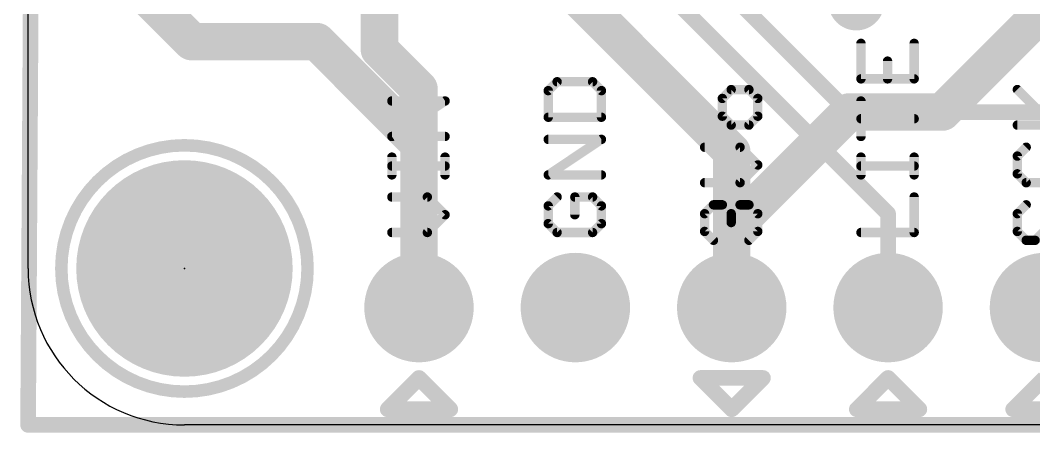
# Model space of a CAD drawing. Extents: x -0.1 to 49.3, y -0.1 to 40.8.
# Drawn here: x -0.13 to 16.34, y -0.13 to 6.57 of the extents above; entities that cross this region are included whole.
import ezdxf

# ---------------------------------------------------------------- set-up
doc = ezdxf.new("R2010")
doc.units = 0
for name, color, linetype in [('1', 12, 'CONTINUOUS'), ('16', 132, 'CONTINUOUS'), ('17', 110, 'CONTINUOUS'), ('18', 110, 'CONTINUOUS'), ('20', 53, 'CONTINUOUS'), ('21', 40, 'CONTINUOUS'), ('23', 53, 'CONTINUOUS')]:
    doc.layers.add(name, color=color, linetype=linetype)

# ---------------------------------------------------------------- blocks, each defined once
blk = doc.blocks.new('ROUNDP')
at = {"const_width": 0.5}
blk.add_lwpolyline([(0, -0.25, 1), (0, 0.25, 1), (0, -0.25)], format="xyb", dxfattribs=at)
blk = doc.blocks.new('ROUNDV')
at = {"const_width": 0.5}
blk.add_lwpolyline([(0, -0.25, 1), (0, 0.25, 1), (0, -0.25)], format="xyb", dxfattribs=at)

msp = doc.modelspace()

# ---------------------------------------------------------------- linework, layer by layer
at = {"layer": '1', "const_width": 0.6096}
for points in [[(5.707, 8.763), (5.707, 6.096)], [(17.198, 7.427), (14.851, 5.08)], [(5.707, 6.096), (6.35, 5.453)], [(6.35, 5.453), (6.35, 1.905)], [(13.335, 5.08), (11.43, 3.175)], [(14.851, 5.08), (13.335, 5.08)], [(11.43, 3.175), (11.43, 1.905)]]:
    msp.add_lwpolyline(points, dxfattribs=at)
at = {"layer": '1', "const_width": 0.3048}
for points in [[(5.8148, 6.2038, 1), (5.5992, 5.9882)], [(5.5546, 6.096, 1), (5.8594, 6.096)], [(6.5024, 5.453, 1), (6.1976, 5.453)], [(6.2422, 5.3452, 1), (6.4578, 5.5608)], [(13.335, 5.2324, 1), (13.335, 4.9276)], [(13.4428, 4.9722, 1), (13.2272, 5.1878)], [(14.7432, 5.1878, 1), (14.9588, 4.9722)], [(14.851, 4.9276, 1), (14.851, 5.2324)], [(11.5824, 3.175, 1), (11.2776, 3.175)], [(11.3222, 3.2828, 1), (11.5378, 3.0672)], [(6.1976, 1.905, 1), (6.5024, 1.905)], [(11.2776, 1.905, 1), (11.5824, 1.905)]]:
    msp.add_lwpolyline(points, format="xyb", dxfattribs=at)
at = {"layer": '16'}
for points, const_width in [([(0.254, 40.64), (0, 0)], 0.254), ([(3.683, 13.716), (13.97, 3.429)], 0.254), ([(13.327, 5.08), (6.723, 11.684)], 0.254), ([(6.85, 9.017), (11.43, 4.437)], 0.6096), ([(1.135, 7.747), (2.659, 6.223)], 0.6096), ([(2.659, 6.223), (4.691, 6.223)], 0.6096), ([(4.691, 6.223), (6.35, 4.564)], 0.6096), ([(17.01, 5.08), (13.327, 5.08)], 0.254), ([(6.35, 4.564), (6.35, 1.905)], 0.6096), ([(11.43, 4.437), (11.43, 1.905)], 0.6096), ([(13.97, 3.429), (13.97, 1.905)], 0.254), ([(0, 0), (48.879, 0)], 0.254)]:
    msp.add_lwpolyline(points, dxfattribs=dict(at, const_width=const_width))
for points, const_width in [([(2.659, 6.3754, 1), (2.659, 6.0706)], 0.3048), ([(2.5512, 6.1152, 1), (2.7668, 6.3308)], 0.3048), ([(4.7988, 6.3308, 1), (4.5832, 6.1152)], 0.3048), ([(4.691, 6.0706, 1), (4.691, 6.3754)], 0.3048), ([(13.327, 5.1435, 1), (13.327, 5.0165)], 0.127), ([(13.2821, 5.0351, 1), (13.3719, 5.1249)], 0.127), ([(6.5024, 4.564, 1), (6.1976, 4.564)], 0.3048), ([(6.2422, 4.4562, 1), (6.4578, 4.6718)], 0.3048), ([(11.5824, 4.437, 1), (11.2776, 4.437)], 0.3048), ([(11.3222, 4.3292, 1), (11.5378, 4.5448)], 0.3048), ([(14.0335, 3.429, 1), (13.9065, 3.429)], 0.127), ([(13.9251, 3.3841, 1), (14.0149, 3.4739)], 0.127), ([(6.1976, 1.905, 1), (6.5024, 1.905)], 0.3048), ([(11.2776, 1.905, 1), (11.5824, 1.905)], 0.3048), ([(13.9065, 1.905, 1), (14.0335, 1.905)], 0.127), ([(0, 0.0635, 1), (0, -0.0635)], 0.127), ([(-0.0635, 0.0004, 1), (0.0635, -0.0004)], 0.127)]:
    msp.add_lwpolyline(points, format="xyb", dxfattribs=dict(at, const_width=const_width))
at = {"layer": '20'}
for p, q in [((0, 2.54), (0, 38.1)), ((45.72, 0), (2.54, 0))]:
    msp.add_line(p, q, dxfattribs=at)
msp.add_arc((2.54, 2.54), 2.54, 180, 270, dxfattribs=at)
at = {"layer": '21'}
for points, const_width in [([(13.5295, 6.1951), (13.5295, 5.6189)], 0.1524), ([(14.3938, 5.6189), (14.3938, 6.1951)], 0.1524), ([(13.9616, 5.6189), (13.9616, 5.907)], 0.1524), ([(8.5935, 5.5715), (8.4495, 5.4274)], 0.1524), ([(9.1697, 5.5715), (8.5935, 5.5715)], 0.1524), ([(9.3138, 5.4274), (9.1697, 5.5715)], 0.1524), ([(13.5295, 5.6189), (14.3938, 5.6189)], 0.1524), ([(8.4495, 5.4274), (8.4495, 4.9952)], 0.1524), ([(9.3138, 4.9952), (9.3138, 5.4274)], 0.1524), ([(11.4216, 5.4445), (11.2776, 5.3004)], 0.1524), ([(11.7097, 5.4445), (11.4216, 5.4445)], 0.1524), ([(11.8538, 5.3004), (11.7097, 5.4445)], 0.1524), ([(16.6457, 4.8682), (16.0695, 5.4445)], 0.1524), ([(5.9095, 4.6834), (6.7738, 5.2596)], 0.1524), ([(6.7738, 5.2596), (5.9095, 5.2596)], 0.1524), ([(11.2776, 5.3004), (11.2776, 5.0123)], 0.1524), ([(11.8538, 5.0123), (11.8538, 5.3004)], 0.1524), ([(13.5295, 4.6834), (13.5295, 5.2596)], 0.1524), ([(8.4495, 4.9952), (9.3138, 4.9952)], 0.1524), ([(11.2776, 5.0123), (11.4216, 4.8682)], 0.1524), ([(11.4216, 4.8682), (11.7097, 4.8682)], 0.1524), ([(11.7097, 4.8682), (11.8538, 5.0123)], 0.1524), ([(14.3938, 4.9715), (13.5295, 4.9715)], 0.1524), ([(16.0695, 4.8682), (16.9338, 4.8682)], 0.1524), ([(6.7738, 4.6834), (5.9095, 4.6834)], 0.1524), ([(8.4495, 4.0597), (9.3138, 4.6359)], 0.1524), ([(9.3138, 4.6359), (8.4495, 4.6359)], 0.1524), ([(11.5657, 4.5089), (10.9895, 4.5089)], 0.1524), ([(11.8538, 4.2208), (11.5657, 4.5089)], 0.1524), ([(16.2135, 4.5089), (16.0695, 4.3649)], 0.1524), ([(5.9095, 4.0597), (5.9095, 4.3478)], 0.1524), ([(6.7738, 4.0597), (6.7738, 4.3478)], 0.1524), ([(11.5657, 3.9327), (11.8538, 4.2208)], 0.1524), ([(13.5295, 4.0597), (13.5295, 4.3478)], 0.1524), ([(14.3938, 4.0597), (14.3938, 4.3478)], 0.1524), ([(16.0695, 4.3649), (16.0695, 4.0768)], 0.1524), ([(6.7738, 4.2038), (5.9095, 4.2038)], 0.1524), ([(9.3138, 4.0597), (8.4495, 4.0597)], 0.1524), ([(14.3938, 4.2038), (13.5295, 4.2038)], 0.1524), ([(16.0695, 4.0768), (16.2135, 3.9327)], 0.1524), ([(10.9895, 3.9327), (11.5657, 3.9327)], 0.1524), ([(16.2135, 3.9327), (16.7897, 3.9327)], 0.1524), ([(6.4857, 3.7004), (5.9095, 3.7004)], 0.1524), ([(6.7738, 3.4123), (6.4857, 3.7004)], 0.1524), ([(8.5935, 3.7004), (8.4495, 3.5564)], 0.1524), ([(8.4495, 3.5564), (8.4495, 3.2683)], 0.1524), ([(9.1697, 3.7004), (8.8816, 3.7004)], 0.1524), ([(8.8816, 3.7004), (8.8816, 3.4123)], 0.1524), ([(9.3138, 3.5564), (9.1697, 3.7004)], 0.1524), ([(9.3138, 3.2683), (9.3138, 3.5564)], 0.1524), ([(10.9895, 3.4294), (11.1335, 3.5734)], 0.1524), ([(11.1335, 3.5734), (11.2776, 3.5734)], 0.1524), ([(11.2776, 3.5734), (11.4216, 3.4294)], 0.1524), ([(11.4216, 3.4294), (11.5657, 3.5734)], 0.1524), ([(11.5657, 3.5734), (11.7097, 3.5734)], 0.1524), ([(11.7097, 3.5734), (11.8538, 3.4294)], 0.1524), ([(14.3938, 3.1242), (14.3938, 3.7004)], 0.1524), ([(16.2135, 3.5734), (16.0695, 3.4294)], 0.1524), ([(6.4857, 3.1242), (6.7738, 3.4123)], 0.1524), ([(10.9895, 3.1413), (10.9895, 3.4294)], 0.1524), ([(11.4216, 3.4294), (11.4216, 3.2853)], 0.1524), ([(11.8538, 3.4294), (11.8538, 3.1413)], 0.1524), ([(16.0695, 3.4294), (16.0695, 3.1413)], 0.1524), ([(8.4495, 3.2683), (8.5935, 3.1242)], 0.1524), ([(9.1697, 3.1242), (9.3138, 3.2683)], 0.1524), ([(5.9095, 3.1242), (6.4857, 3.1242)], 0.1524), ([(8.5935, 3.1242), (9.1697, 3.1242)], 0.1524), ([(11.1335, 2.9972), (10.9895, 3.1413)], 0.1524), ([(11.8538, 3.1413), (11.7097, 2.9972)], 0.1524), ([(13.5295, 3.1242), (14.3938, 3.1242)], 0.1524), ([(16.0695, 3.1413), (16.2135, 2.9972)], 0.1524), ([(16.3576, 2.9972), (16.5016, 3.1413)], 0.1524), ([(16.2135, 2.9972), (16.3576, 2.9972)], 0.1524), ([(5.842, 0.254), (6.35, 0.762)], 0.254), ([(6.35, 0.762), (6.858, 0.254)], 0.254), ([(10.922, 0.762), (11.938, 0.762)], 0.254), ([(11.43, 0.254), (10.922, 0.762)], 0.254), ([(11.938, 0.762), (11.43, 0.254)], 0.254), ([(13.462, 0.254), (13.97, 0.762)], 0.254), ([(13.97, 0.762), (14.478, 0.254)], 0.254), ([(16.002, 0.254), (16.51, 0.762)], 0.254), ([(6.858, 0.254), (5.842, 0.254)], 0.254), ([(14.478, 0.254), (13.462, 0.254)], 0.254), ([(17.018, 0.254), (16.002, 0.254)], 0.254)]:
    msp.add_lwpolyline(points, dxfattribs=dict(at, const_width=const_width))
for points, const_width in [([(13.5676, 6.1951, 1), (13.4914, 6.1951)], 0.0762), ([(14.4319, 6.1951, 1), (14.3557, 6.1951)], 0.0762), ([(13.9997, 5.907, 1), (13.9235, 5.907)], 0.0762), ([(8.5935, 5.6096, 1), (8.5935, 5.5334)], 0.0762), ([(8.6205, 5.5445, 1), (8.5666, 5.5984)], 0.0762), ([(9.1967, 5.5984, 1), (9.1428, 5.5445)], 0.0762), ([(9.1697, 5.5334, 1), (9.1697, 5.6096)], 0.0762), ([(13.5295, 5.657, 1), (13.5295, 5.5808)], 0.0762), ([(13.4914, 5.6189, 1), (13.5676, 5.6189)], 0.0762), ([(13.9235, 5.6189, 1), (13.9997, 5.6189)], 0.0762), ([(14.3557, 5.6189, 1), (14.4319, 5.6189)], 0.0762), ([(14.3938, 5.5808, 1), (14.3938, 5.657)], 0.0762), ([(8.4876, 5.4274, 1), (8.4114, 5.4274)], 0.0762), ([(8.4225, 5.4543, 1), (8.4764, 5.4005)], 0.0762), ([(9.3519, 5.4274, 1), (9.2757, 5.4274)], 0.0762), ([(9.2869, 5.4005, 1), (9.3407, 5.4543)], 0.0762), ([(11.4216, 5.4826, 1), (11.4216, 5.4064)], 0.0762), ([(11.4486, 5.4175, 1), (11.3947, 5.4714)], 0.0762), ([(11.7367, 5.4714, 1), (11.6828, 5.4175)], 0.0762), ([(11.7097, 5.4064, 1), (11.7097, 5.4826)], 0.0762), ([(16.0964, 5.4714, 1), (16.0425, 5.4175)], 0.0762), ([(5.9095, 5.2977, 1), (5.9095, 5.2215)], 0.0762), ([(6.7949, 5.2279, 1), (6.7527, 5.2913)], 0.0762), ([(6.7738, 5.2215, 1), (6.7738, 5.2977)], 0.0762), ([(11.3157, 5.3004, 1), (11.2395, 5.3004)], 0.0762), ([(11.2506, 5.3273, 1), (11.3045, 5.2735)], 0.0762), ([(11.8919, 5.3004, 1), (11.8157, 5.3004)], 0.0762), ([(11.8269, 5.2735, 1), (11.8807, 5.3273)], 0.0762), ([(13.5676, 5.2596, 1), (13.4914, 5.2596)], 0.0762), ([(8.4495, 5.0333, 1), (8.4495, 4.9571)], 0.0762), ([(8.4114, 4.9952, 1), (8.4876, 4.9952)], 0.0762), ([(9.2757, 4.9952, 1), (9.3519, 4.9952)], 0.0762), ([(9.3138, 4.9571, 1), (9.3138, 5.0333)], 0.0762), ([(11.3045, 5.0392, 1), (11.2506, 4.9854)], 0.0762), ([(11.2395, 5.0123, 1), (11.3157, 5.0123)], 0.0762), ([(11.4216, 4.9063, 1), (11.4216, 4.8301)], 0.0762), ([(11.7097, 4.8301, 1), (11.7097, 4.9063)], 0.0762), ([(11.8157, 5.0123, 1), (11.8919, 5.0123)], 0.0762), ([(11.8807, 4.9854, 1), (11.8269, 5.0392)], 0.0762), ([(13.5295, 5.0096, 1), (13.5295, 4.9334)], 0.0762), ([(14.3938, 4.9334, 1), (14.3938, 5.0096)], 0.0762), ([(16.0695, 4.9063, 1), (16.0695, 4.8301)], 0.0762), ([(11.3947, 4.8413, 1), (11.4486, 4.8952)], 0.0762), ([(11.6828, 4.8952, 1), (11.7367, 4.8413)], 0.0762), ([(2.54, 0.54, 1), (2.54, 4.54, 1), (2.54, 0.54)], 0.2032), ([(5.8883, 4.7151, 1), (5.9306, 4.6517)], 0.0762), ([(5.9095, 4.7215, 1), (5.9095, 4.6453)], 0.0762), ([(6.7738, 4.6453, 1), (6.7738, 4.7215)], 0.0762), ([(8.4495, 4.674, 1), (8.4495, 4.5978)], 0.0762), ([(9.3349, 4.6042, 1), (9.2927, 4.6676)], 0.0762), ([(9.3138, 4.5978, 1), (9.3138, 4.674)], 0.0762), ([(13.4914, 4.6834, 1), (13.5676, 4.6834)], 0.0762), ([(10.9895, 4.547, 1), (10.9895, 4.4708)], 0.0762), ([(11.5926, 4.5359, 1), (11.5387, 4.482)], 0.0762), ([(11.5657, 4.4708, 1), (11.5657, 4.547)], 0.0762), ([(16.2405, 4.482, 1), (16.1866, 4.5359)], 0.0762), ([(5.9476, 4.3478, 1), (5.8714, 4.3478)], 0.0762), ([(6.8119, 4.3478, 1), (6.7357, 4.3478)], 0.0762), ([(11.8807, 4.1939, 1), (11.8269, 4.2478)], 0.0762), ([(11.8269, 4.1939, 1), (11.8807, 4.2478)], 0.0762), ([(13.5676, 4.3478, 1), (13.4914, 4.3478)], 0.0762), ([(14.4319, 4.3478, 1), (14.3557, 4.3478)], 0.0762), ([(16.0425, 4.3918, 1), (16.0964, 4.3379)], 0.0762), ([(16.1076, 4.3649, 1), (16.0314, 4.3649)], 0.0762), ([(5.9095, 4.2419, 1), (5.9095, 4.1657)], 0.0762), ([(6.7738, 4.1657, 1), (6.7738, 4.2419)], 0.0762), ([(8.4283, 4.0914, 1), (8.4706, 4.028)], 0.0762), ([(8.4495, 4.0978, 1), (8.4495, 4.0216)], 0.0762), ([(9.3138, 4.0216, 1), (9.3138, 4.0978)], 0.0762), ([(13.5295, 4.2419, 1), (13.5295, 4.1657)], 0.0762), ([(14.3938, 4.1657, 1), (14.3938, 4.2419)], 0.0762), ([(16.0964, 4.1037, 1), (16.0425, 4.0498)], 0.0762), ([(5.8714, 4.0597, 1), (5.9476, 4.0597)], 0.0762), ([(6.7357, 4.0597, 1), (6.8119, 4.0597)], 0.0762), ([(10.9895, 3.9708, 1), (10.9895, 3.8946)], 0.0762), ([(11.5387, 3.9597, 1), (11.5926, 3.9058)], 0.0762), ([(11.5657, 3.8946, 1), (11.5657, 3.9708)], 0.0762), ([(13.4914, 4.0597, 1), (13.5676, 4.0597)], 0.0762), ([(14.3557, 4.0597, 1), (14.4319, 4.0597)], 0.0762), ([(16.0314, 4.0768, 1), (16.1076, 4.0768)], 0.0762), ([(16.2135, 3.9708, 1), (16.2135, 3.8946)], 0.0762), ([(16.1866, 3.9058, 1), (16.2405, 3.9597)], 0.0762), ([(5.9095, 3.7385, 1), (5.9095, 3.6623)], 0.0762), ([(6.5126, 3.7274, 1), (6.4587, 3.6735)], 0.0762), ([(6.4857, 3.6623, 1), (6.4857, 3.7385)], 0.0762), ([(8.4876, 3.5564, 1), (8.4114, 3.5564)], 0.0762), ([(8.6205, 3.6735, 1), (8.5666, 3.7274)], 0.0762), ([(8.8816, 3.7385, 1), (8.8816, 3.6623)], 0.0762), ([(8.9197, 3.7004, 1), (8.8435, 3.7004)], 0.0762), ([(9.1967, 3.7274, 1), (9.1428, 3.6735)], 0.0762), ([(9.1697, 3.6623, 1), (9.1697, 3.7385)], 0.0762), ([(9.3519, 3.5564, 1), (9.2757, 3.5564)], 0.0762), ([(11.1335, 3.6115, 1), (11.1335, 3.5353)], 0.0762), ([(11.1605, 3.5465, 1), (11.1066, 3.6004)], 0.0762), ([(11.3045, 3.6004, 1), (11.2506, 3.5465)], 0.0762), ([(11.2776, 3.5353, 1), (11.2776, 3.6115)], 0.0762), ([(11.5657, 3.6115, 1), (11.5657, 3.5353)], 0.0762), ([(11.5926, 3.5465, 1), (11.5387, 3.6004)], 0.0762), ([(11.7367, 3.6004, 1), (11.6828, 3.5465)], 0.0762), ([(11.7097, 3.5353, 1), (11.7097, 3.6115)], 0.0762), ([(14.4319, 3.7004, 1), (14.3557, 3.7004)], 0.0762), ([(16.2405, 3.5465, 1), (16.1866, 3.6004)], 0.0762), ([(6.8007, 3.3854, 1), (6.7469, 3.4393)], 0.0762), ([(6.7469, 3.3854, 1), (6.8007, 3.4393)], 0.0762), ([(8.4225, 3.5833, 1), (8.4764, 3.5294)], 0.0762), ([(9.2869, 3.5294, 1), (9.3407, 3.5833)], 0.0762), ([(10.9625, 3.4563, 1), (11.0164, 3.4024)], 0.0762), ([(11.0276, 3.4294, 1), (10.9514, 3.4294)], 0.0762), ([(11.4597, 3.4294, 1), (11.3835, 3.4294)], 0.0762), ([(11.3947, 3.4563, 1), (11.4486, 3.4024)], 0.0762), ([(11.3947, 3.4024, 1), (11.4486, 3.4563)], 0.0762), ([(11.8919, 3.4294, 1), (11.8157, 3.4294)], 0.0762), ([(11.8269, 3.4024, 1), (11.8807, 3.4563)], 0.0762), ([(16.0425, 3.4563, 1), (16.0964, 3.4024)], 0.0762), ([(16.1076, 3.4294, 1), (16.0314, 3.4294)], 0.0762), ([(8.4764, 3.2952, 1), (8.4225, 3.2413)], 0.0762), ([(8.4114, 3.2683, 1), (8.4876, 3.2683)], 0.0762), ([(8.8435, 3.4123, 1), (8.9197, 3.4123)], 0.0762), ([(9.2757, 3.2683, 1), (9.3519, 3.2683)], 0.0762), ([(9.3407, 3.2413, 1), (9.2869, 3.2952)], 0.0762), ([(11.3835, 3.2853, 1), (11.4597, 3.2853)], 0.0762), ([(5.9095, 3.1623, 1), (5.9095, 3.0861)], 0.0762), ([(6.4587, 3.1511, 1), (6.5126, 3.0973)], 0.0762), ([(6.4857, 3.0861, 1), (6.4857, 3.1623)], 0.0762), ([(8.5935, 3.1623, 1), (8.5935, 3.0861)], 0.0762), ([(8.5666, 3.0973, 1), (8.6205, 3.1511)], 0.0762), ([(9.1428, 3.1511, 1), (9.1967, 3.0973)], 0.0762), ([(9.1697, 3.0861, 1), (9.1697, 3.1623)], 0.0762), ([(11.0164, 3.1682, 1), (10.9625, 3.1143)], 0.0762), ([(10.9514, 3.1413, 1), (11.0276, 3.1413)], 0.0762), ([(11.8157, 3.1413, 1), (11.8919, 3.1413)], 0.0762), ([(11.8807, 3.1143, 1), (11.8269, 3.1682)], 0.0762), ([(13.5295, 3.1623, 1), (13.5295, 3.0861)], 0.0762), ([(14.3557, 3.1242, 1), (14.4319, 3.1242)], 0.0762), ([(14.3938, 3.0861, 1), (14.3938, 3.1623)], 0.0762), ([(16.0964, 3.1682, 1), (16.0425, 3.1143)], 0.0762), ([(16.0314, 3.1413, 1), (16.1076, 3.1413)], 0.0762), ([(11.1066, 2.9703, 1), (11.1605, 3.0241)], 0.0762), ([(11.6828, 3.0241, 1), (11.7367, 2.9703)], 0.0762), ([(16.2135, 3.0353, 1), (16.2135, 2.9591)], 0.0762), ([(16.1866, 2.9703, 1), (16.2405, 3.0241)], 0.0762), ([(16.3306, 3.0241, 1), (16.3845, 2.9703)], 0.0762), ([(16.3576, 2.9591, 1), (16.3576, 3.0353)], 0.0762), ([(6.3949, 0.8069, 1), (6.3051, 0.7171)], 0.127), ([(6.3949, 0.7171, 1), (6.3051, 0.8069)], 0.127), ([(10.922, 0.8255, 1), (10.922, 0.6985)], 0.127), ([(10.9669, 0.8069, 1), (10.8771, 0.7171)], 0.127), ([(11.9829, 0.7171, 1), (11.8931, 0.8069)], 0.127), ([(11.938, 0.6985, 1), (11.938, 0.8255)], 0.127), ([(14.0149, 0.8069, 1), (13.9251, 0.7171)], 0.127), ([(14.0149, 0.7171, 1), (13.9251, 0.8069)], 0.127), ([(5.842, 0.3175, 1), (5.842, 0.1905)], 0.127), ([(5.7971, 0.2989, 1), (5.8869, 0.2091)], 0.127), ([(6.8131, 0.2091, 1), (6.9029, 0.2989)], 0.127), ([(6.858, 0.1905, 1), (6.858, 0.3175)], 0.127), ([(11.3851, 0.2989, 1), (11.4749, 0.2091)], 0.127), ([(11.3851, 0.2091, 1), (11.4749, 0.2989)], 0.127), ([(13.462, 0.3175, 1), (13.462, 0.1905)], 0.127), ([(13.4171, 0.2989, 1), (13.5069, 0.2091)], 0.127), ([(14.4331, 0.2091, 1), (14.5229, 0.2989)], 0.127), ([(14.478, 0.1905, 1), (14.478, 0.3175)], 0.127), ([(16.002, 0.3175, 1), (16.002, 0.1905)], 0.127), ([(15.9571, 0.2989, 1), (16.0469, 0.2091)], 0.127)]:
    msp.add_lwpolyline(points, format="xyb", dxfattribs=dict(at, const_width=const_width))
at = {"layer": '23'}
msp.add_point((2.54, 2.54), dxfattribs=at)

# ---------------------------------------------------------------- block references
at = {"layer": '17', "xscale": 3.516, "yscale": 3.516}
msp.add_blockref('ROUNDP', (2.54, 2.54), dxfattribs=at)
msp.add_blockref('ROUNDP', (2.54, 2.54), dxfattribs=at)
at = {"layer": '17', "xscale": 1.778, "yscale": 1.778, "rotation": 270}
for p in [(6.35, 1.905), (6.35, 1.905), (8.89, 1.905), (8.89, 1.905), (11.43, 1.905), (11.43, 1.905), (13.97, 1.905), (13.97, 1.905), (16.51, 1.905), (16.51, 1.905)]:
    msp.add_blockref('ROUNDP', p, dxfattribs=at)
at = {"layer": '18', "xscale": 0.9064, "yscale": 0.9064}
msp.add_blockref('ROUNDV', (13.454, 6.858), dxfattribs=at)
msp.add_blockref('ROUNDV', (13.454, 6.858), dxfattribs=at)

doc.saveas('drawing.dxf')
